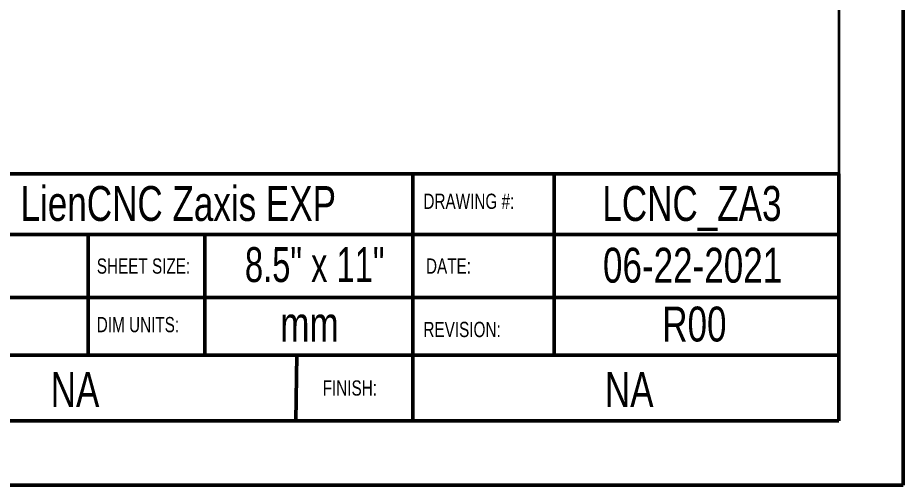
# Model space of a CAD drawing. Header units: millimetres. Extents: x 0 to 279, y 0 to 216.
# Drawn here: x 192.2 to 279.4, y 0 to 46.1 of the extents above; entities that cross this region are included whole.
import ezdxf

# ---------------------------------------------------------------- set-up
doc = ezdxf.new("R2010")
doc.units = ezdxf.units.MM
for name, color, linetype in [('PAGE_BORDER', 7, 'Continuous'), ('TITLE_BLOCK_BORDER', 7, 'Continuous'), ('TITLE_BLOCK_TEXT', 8, 'Continuous')]:
    doc.layers.add(name, color=color, linetype=linetype)
doc.styles.add('SLDTEXTSTYLE0', font='TXT', dxfattribs={"width": 0.75})
doc.styles.add('SLDTEXTSTYLE1', font='TXT', dxfattribs={"width": 0.7})

msp = doc.modelspace()

# ---------------------------------------------------------------- linework, layer by layer
at = {"color": 7, "linetype": 'Continuous', "lineweight": 50}
for p, q in [((279.4, 0), (279.4, 215.9)), ((0, 0), (279.4, 0))]:
    msp.add_line(p, q, dxfattribs=at)
at = {"layer": 'PAGE_BORDER', "lineweight": 35}
for p in [(273.05, 209.55), (6.35, 6.35)]:
    msp.add_line(p, (273.05, 6.35), dxfattribs=at)
at = {"layer": 'TITLE_BLOCK_BORDER', "lineweight": 50}
for p, q in [((273.05, 30.708), (166.18, 30.708)), ((231.126, 30.708), (231.126, 6.35)), ((245.03, 30.708), (245.03, 12.839)), ((273.05, 30.708), (273.05, 6.35)), ((273.05, 24.733), (166.18, 24.733)), ((199.16, 24.733), (199.16, 12.839)), ((210.638, 24.733), (210.638, 12.839)), ((273.05, 18.518), (166.18, 18.518)), ((166.36, 12.839), (273.05, 12.839)), ((219.705, 12.839), (219.615, 6.35)), ((166.18, 6.35), (273.05, 6.35))]:
    msp.add_line(p, q, dxfattribs=at)

# ---------------------------------------------------------------- texts
at = {"layer": 'TITLE_BLOCK_TEXT'}
for s, insert, char_height, attachment_point, style in [('LienCNC Zaxis EXP', (208.033, 29.497), 3.43958, 2, 'SLDTEXTSTYLE0'), ('DRAWING #:', (232.164, 28.746), 1.5, 1, 'SLDTEXTSTYLE0'), ('LCNC_ZA3', (258.593, 29.497), 3.4396, 2, 'SLDTEXTSTYLE0'), ('8.5" x 11"', (221.463, 23.476), 3.4396, 2, 'SLDTEXTSTYLE1'), ('06-22-2021', (258.66, 23.414), 3.4396, 2, 'SLDTEXTSTYLE0'), ('SHEET SIZE:', (200.013, 22.361), 1.5, 1, 'SLDTEXTSTYLE0'), ('DATE:', (232.417, 22.361), 1.5, 1, 'SLDTEXTSTYLE0'), ('R00', (258.837, 17.613), 3.4396, 2, 'SLDTEXTSTYLE0'), ('DIM UNITS:', (200.008, 16.591), 1.5, 1, 'SLDTEXTSTYLE0'), ('mm', (220.95, 17.613), 3.4396, 2, 'SLDTEXTSTYLE0'), ('REVISION:', (232.164, 16.111), 1.5, 1, 'SLDTEXTSTYLE0'), ('NA', (197.868, 11.156), 3.4396, 2, 'SLDTEXTSTYLE0'), ('NA', (252.421, 11.156), 3.4396, 2, 'SLDTEXTSTYLE0'), ('FINISH:', (222.245, 10.342), 1.5, 1, 'SLDTEXTSTYLE0')]:
    msp.add_mtext(s, dxfattribs=dict(at, insert=insert, char_height=char_height, attachment_point=attachment_point, style=style))

doc.saveas('drawing.dxf')
